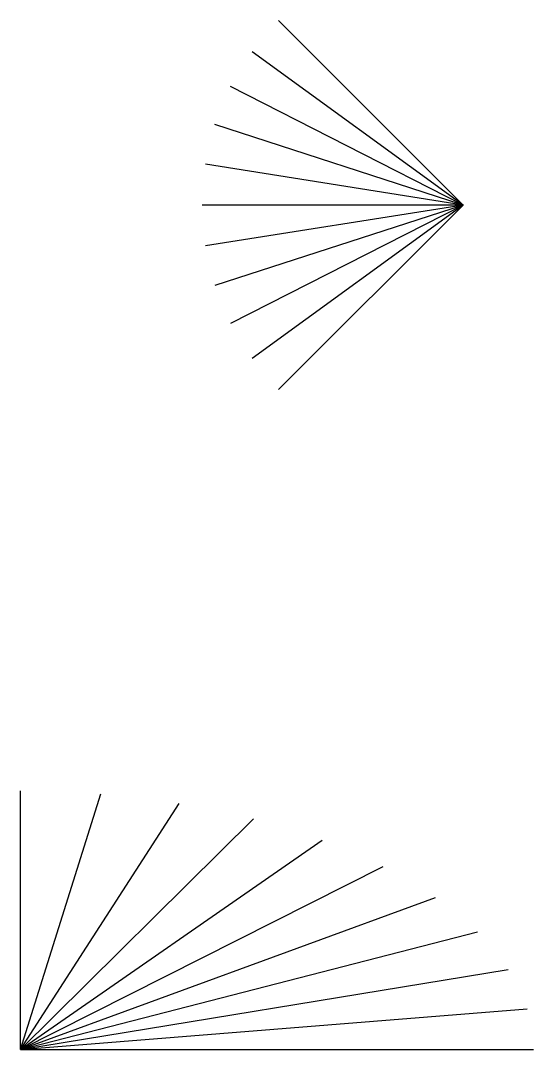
# Model space of a CAD drawing. Extents: x 43 to 924, y 60 to 624.
# Drawn here: x 42.5 to 288.3, y 130.5 to 623.6 of the extents above; entities that cross this region are included whole.
import ezdxf

# ---------------------------------------------------------------- set-up
doc = ezdxf.new("R2010")
doc.units = 0
doc.layers.add('Default', color=7, linetype='Continuous')
doc.layers.add('Object', color=7, linetype='Continuous')

msp = doc.modelspace()

# ---------------------------------------------------------------- linework, layer by layer
at = {"layer": 'Default'}
for q in [(166.18, 623.57), (153.44, 608.66), (143.19, 591.93), (135.68, 573.81), (131.11, 554.74), (129.57, 535.18), (131.11, 515.63), (135.68, 496.56), (143.19, 478.43), (153.44, 461.71), (166.18, 446.79)]:
    msp.add_line((254.57, 535.18), q, dxfattribs=at)
at = {"layer": 'Object'}
for q in [(42.51, 254.49), (80.96, 252.96), (118.47, 248.42), (154.1, 240.98), (186.99, 230.81), (216.31, 218.18), (241.36, 203.39), (261.52, 186.81), (276.28, 168.84), (285.28, 149.93), (288.31, 130.54)]:
    msp.add_line((42.51, 130.54), q, dxfattribs=at)

doc.saveas('drawing.dxf')
